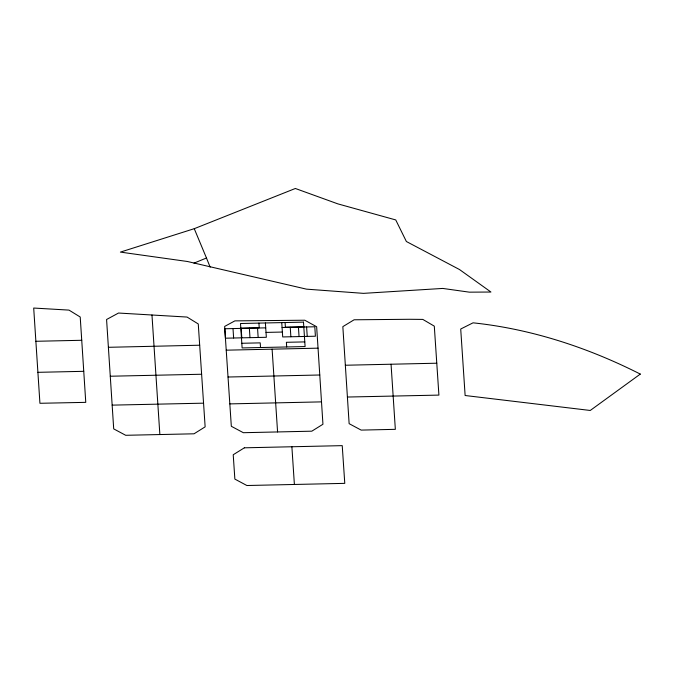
<?xml version="1.0" encoding="UTF-8"?>
<svg xmlns="http://www.w3.org/2000/svg" width="674" height="674" viewBox="0 0 674 674"><rect width="100%" height="100%" fill="white"/><g stroke="black" fill="none" stroke-linecap="round" stroke-linejoin="round"><path stroke-width="1.01" d="M193.977 263.138L206.471 257.999L194.255 228.688L120.402 252.101L187.439 261.495L306.451 289.146L363.463 293.358L442.759 288.43L469.34 292.162L490.95 292.036L459.466 269.516L406.38 241.519L395.748 219.935L337.868 203.877L295.347 188.484L194.255 228.688M108.388 347.304L199.681 345.214L205.14 426.853L194.028 433.803L125.701 435.294L113.704 428.883L106.576 319.501L118.523 313.039L187.069 317.058L198.266 323.958L199.681 345.214M240.82 328.171L259.22 327.766L258.917 323.107M303.797 326.789L285.388 327.193L285.085 322.534M265.716 327.85L224.821 328.752L225.445 338.196L266.34 337.295L265.396 322.964M282.077 327.497L314.792 326.78L315.407 336.225L282.692 336.941L281.749 322.61M266.019 332.408L282.372 332.046M35.882 341.288L81.739 340.286L85.766 402.353L39.926 403.288L33.7 308.043L69.009 310.107L80.214 317.007L81.739 340.286M241.806 343.277L260.215 342.872L260.518 347.531M304.791 341.903L286.383 342.299L286.694 346.958M226.237 350.177L318.044 348.163L322.947 424.249L311.809 431.183L243.339 432.708L231.325 426.28L224.636 326.427L234.889 320.875L304.774 320.226L316.654 326.738L318.044 348.163M345.341 365.241L436.777 363.21M37.913 372.326L83.728 371.323M110.283 376.227L201.627 374.247M228.039 377.019L319.779 374.997M347.396 397.037L438.909 395.099L434.3 326.149L422.817 319.409L409.531 319.282L354.111 319.788L342.839 326.646L349.132 423.668L361.146 430.096L395.343 429.338L391.055 364.238M112.154 405.133L203.565 403.17M229.826 403.894L321.515 401.873M206.471 257.999L210.162 267.157M306.611 326.957L307.226 336.402M298.43 327.134L299.054 336.579M290.25 327.32L290.873 336.764M291.884 446.752L294.386 484.471M272.111 349.166L277.578 431.941M257.535 328.036L258.159 337.48M249.363 328.213L249.978 337.657M241.182 328.39L241.798 337.834M233.002 328.567L233.625 338.011M151.97 315.002L159.864 434.553M640.3 374.087L590.255 410.466L465.127 395.512L460.713 329.022L473.047 322.829C531.525 328.996 587.964 347.59 640.3 374.087M244.359 447.814L233.221 454.748L234.864 479.088L246.878 485.516L344.776 483.359L342.232 445.64L244.359 447.814M303.494 322.13L240.508 323.512L242.118 347.936L305.095 346.562L303.494 322.13"/></g></svg>
